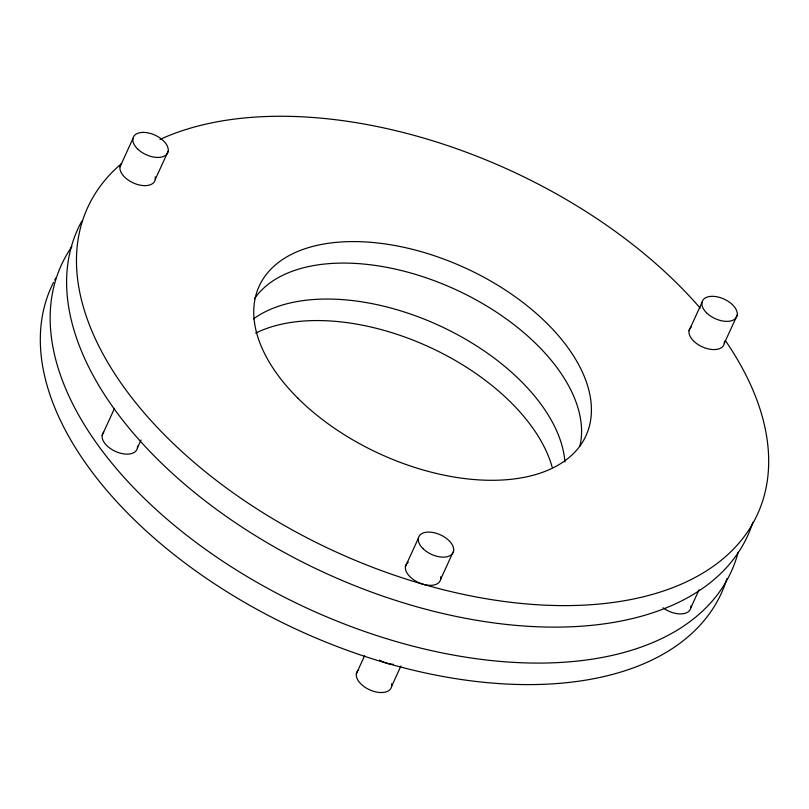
<?xml version="1.0" encoding="UTF-8"?>
<svg xmlns="http://www.w3.org/2000/svg" width="809" height="809" viewBox="0 0 809 809"><rect width="100%" height="100%" fill="white"/><g stroke="black" fill="none" stroke-linecap="round" stroke-linejoin="round"><path stroke-width="1.21" d="M120.005 166.816L132.919 138.602M155.267 179.416L168.181 151.212M102.177 435.293L114.524 408.323M137.439 447.903L141.039 440.035M356.364 673.705L364.637 655.654M405.44 566.522L418.354 538.319M391.627 686.305L400.93 665.999M440.703 579.133L453.616 550.919M689.035 330.75L701.949 302.546M724.298 343.35L737.211 315.146M690.866 607.701L699.097 589.721M393.245 664.31A18.87 10.739 24.6 0 1 379.532 660.053M726.967 578.486A368.358 209.703 24.6 0 1 308.037 634.58A368.358 209.703 24.6 0 1 53.525 282.371M54.678 280.136A368.358 209.703 24.6 0 1 55.882 277.932M391.596 683.736A18.87 10.739 24.6 0 1 370.461 690.188A18.87 10.739 24.6 0 1 358.63 669.852M440.703 576.756A18.87 10.739 24.6 0 1 418.85 582.702A18.87 10.739 24.6 0 1 408.282 562.245M725.248 340.397A368.358 209.703 24.6 0 1 421.155 583.704A368.358 209.703 24.6 0 1 121.289 163.782M160.051 139.431A368.358 209.703 24.6 0 1 700.24 308.158M724.379 341.62A18.87 10.739 24.6 0 1 702.515 346.96A18.87 10.739 24.6 0 1 691.301 326.897M255.684 333.136A179.699 102.298 24.6 0 1 427.637 346.282A179.699 102.298 24.6 0 1 552.163 467.167M738.152 552.274A368.358 209.703 24.6 0 1 308.451 608.833A368.358 209.703 24.6 0 1 71.91 246.543M253.46 318.938A179.699 102.298 24.6 0 1 439.156 325.531A179.699 102.298 24.6 0 1 564.915 461.919M752.906 522.179A368.358 209.703 24.6 0 1 330.021 575.189A368.358 209.703 24.6 0 1 81.78 221.201M254.441 298.693A179.699 102.298 24.6 0 1 454.233 288.934A179.699 102.298 24.6 0 1 579.901 446.204M690.937 605.87A18.87 10.739 24.6 0 1 681.856 613.879A18.87 10.739 24.6 0 1 663.056 607.802M137.51 446.072A18.87 10.739 24.6 0 1 116.506 451.867A18.87 10.739 24.6 0 1 103.714 432.148M155.237 176.837A18.87 10.739 24.6 0 1 134.739 183.552A18.87 10.739 24.6 0 1 121.663 163.529M422.885 548.532A18.87 10.739 24.6 0 0 452.878 552.982A18.87 10.739 24.6 0 0 432.188 532.352A18.87 10.739 24.6 0 0 422.885 548.532M706.49 312.759A18.87 10.739 24.6 0 0 736.473 317.209A18.87 10.739 24.6 0 0 715.783 296.579A18.87 10.739 24.6 0 0 706.49 312.759M137.449 148.816A18.87 10.739 24.6 0 0 167.443 153.265A18.87 10.739 24.6 0 0 146.753 132.646A18.87 10.739 24.6 0 0 137.449 148.816M297.823 398.149A179.699 102.298 24.6 0 0 583.491 440.551A179.699 102.298 24.6 0 0 386.429 244.116A179.699 102.298 24.6 0 0 297.823 398.149"/></g></svg>
